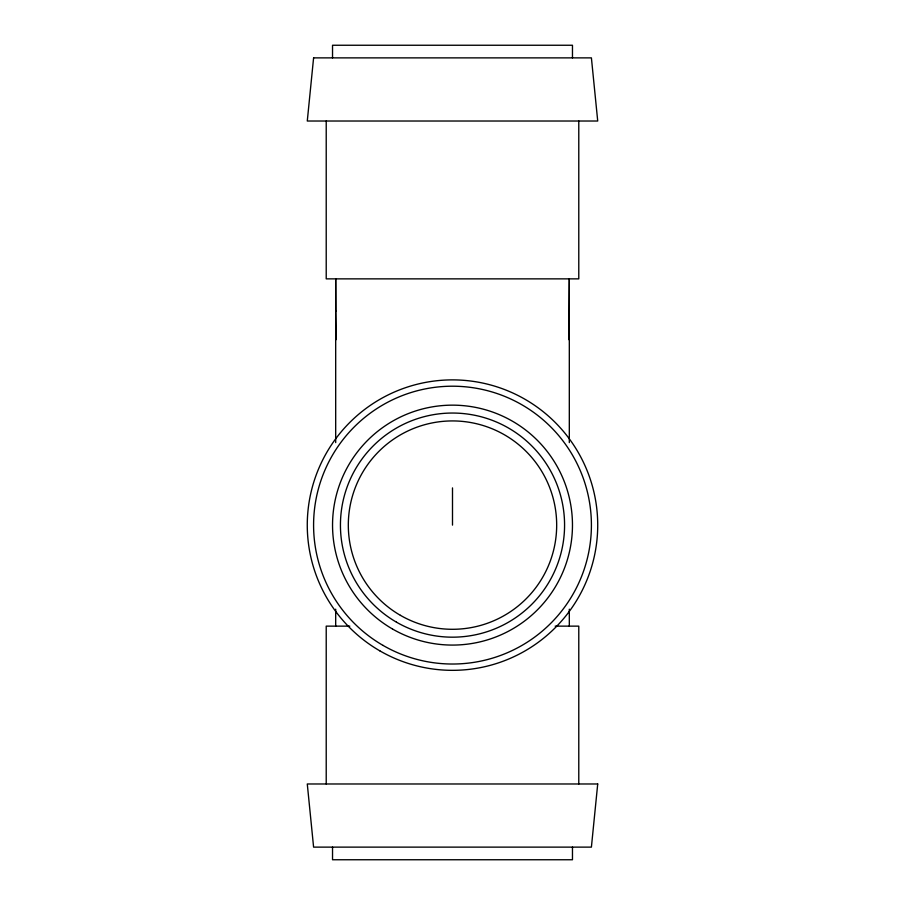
<?xml version="1.0" encoding="UTF-8"?>
<svg xmlns="http://www.w3.org/2000/svg" width="905" height="905" viewBox="0 0 905 905"><rect width="100%" height="100%" fill="white"/><g stroke="black" fill="none" stroke-linecap="round" stroke-linejoin="round"><path stroke-width="1.36" d="M568.804 339.635L569.313 278.864L569.313 442.613M349.828 626.136L326.219 626.136L326.219 783.979M555.172 626.136L578.781 626.136L578.781 783.979M335.687 311.003L336.196 339.635M335.834 311.15L335.687 278.864L335.687 442.613M578.781 121.021L578.781 278.864L326.219 278.864L326.219 121.021M572.469 57.875L572.469 45.25L332.531 45.25L332.531 57.875M572.469 847.125L572.469 859.75L332.531 859.75L332.531 847.125M569.313 609.189L569.313 626.136M452.5 487.897L452.5 525.115M335.687 609.189L335.687 626.136M313.594 57.875L307.281 121.021L597.719 121.021L591.406 57.875L313.594 57.875M597.719 783.979L591.406 847.125L313.594 847.125L307.281 783.979L597.719 783.979M400.406 615.332A104.177 104.177 0 0 0 556.677 525.115A104.177 104.177 0 0 0 400.406 434.886A104.177 104.177 0 0 0 400.406 615.332M392.521 629.009A119.969 119.969 0 0 0 572.469 525.115A119.969 119.969 0 0 0 392.521 421.221A119.969 119.969 0 0 0 392.521 629.009M396.469 622.165A112.073 112.073 0 0 0 564.573 525.115A112.073 112.073 0 0 0 396.469 428.054A112.073 112.073 0 0 0 396.469 622.165M383.041 645.412A138.906 138.906 0 0 0 591.406 525.115A138.906 138.906 0 0 0 383.041 404.818A138.906 138.906 0 0 0 383.041 645.412M379.885 650.876A145.219 145.219 0 0 0 597.719 525.115A145.219 145.219 0 0 0 379.885 399.343A145.219 145.219 0 0 0 379.885 650.876"/></g></svg>
